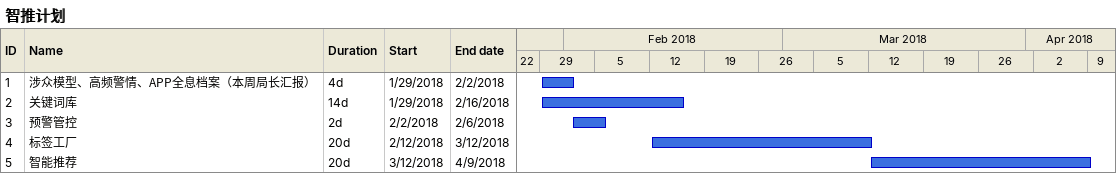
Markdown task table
智推计划

| ID | Task | Duration | Start | Finish |
|---|---|---|---|---|
| 1 | 涉众模型、高频警情、APP全息档案（本周局长汇报） | 4d | 2018-01-29 | 2018-02-02 |
| 2 | 关键词库 | 14d | 2018-01-29 | 2018-02-16 |
| 3 | 预警管控 | 2d | 2018-02-02 | 2018-02-06 |
| 4 | 标签工厂 | 20d | 2018-02-12 | 2018-03-12 |
| 5 | 智能推荐 | 20d | 2018-03-12 | 2018-04-09 |
